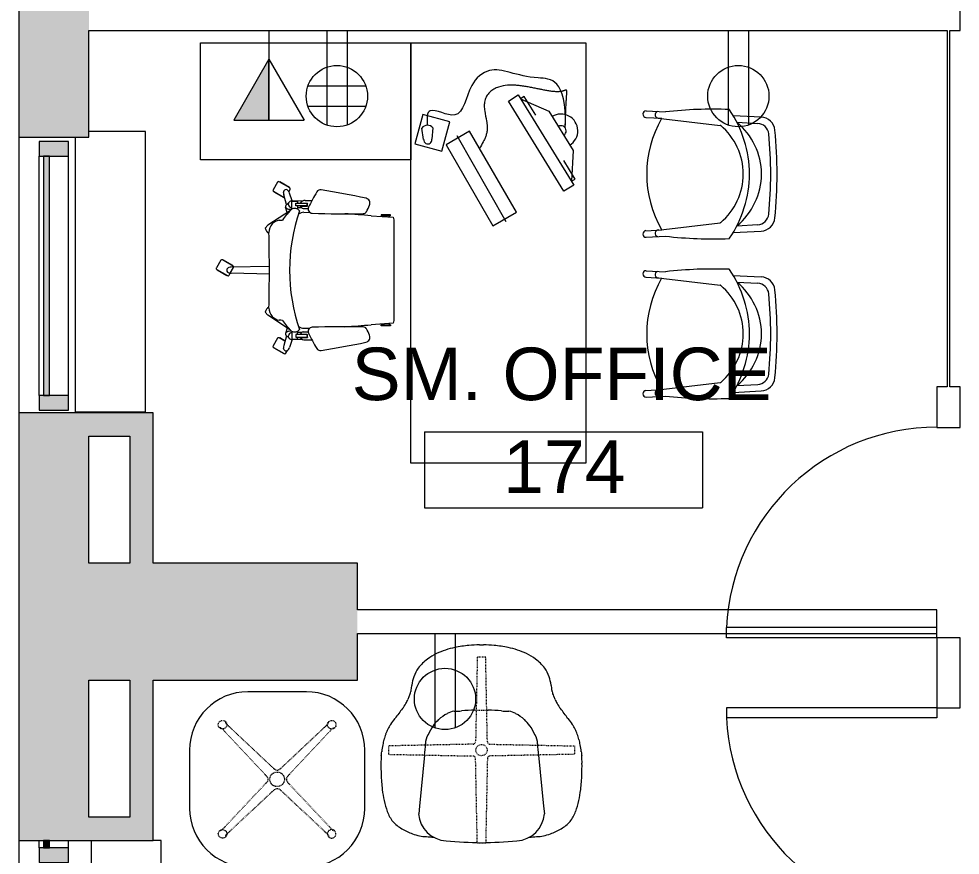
# Model space of a CAD drawing. Header units: inches. Extents: x -674 to 803, y -349 to 915.
# Drawn here: x -405 to -243.7, y -128.8 to 14.4 of the extents above; entities that cross this region are included whole.
import ezdxf

# ---------------------------------------------------------------- set-up
doc = ezdxf.new("R2010")
doc.units = ezdxf.units.IN
doc.header["$MEASUREMENT"] = 0
doc.linetypes.add('Dash', pattern=[0.25, 0.125, -0.125])
for name, color, linetype, lineweight in [('A-ANNO-NOTE', 131, 'Continuous', 13), ('A-AREA-IDEN', 2, 'Continuous', 20), ('A-DOOR', 31, 'Continuous', 13), ('A-FLOR', 192, 'Continuous', 13), ('A-GLAZ-CURT', 52, 'Continuous', 13), ('A-GLAZ-CWMG', 51, 'Continuous', 13), ('A-WALL', 113, 'Continuous', 13), ('A-WALL-PATT', 111, 'Continuous', 13), ('I-FURN', 30, 'Continuous', 9), ('I-FURN-HDLN', 30, 'Continuous', 9), ('I-WALL', 2, 'Continuous', 9), ('M-EQPM', 50, 'Continuous', 13)]:
    doc.layers.add(name, color=color, linetype=linetype, lineweight=lineweight)
doc.styles.add('Arial_2', font='arial.ttf', dxfattribs={"height": 9})

# ---------------------------------------------------------------- blocks, each defined once
blk = doc.blocks.new('System Panel - Glazed-1622863-New Construction - Tel_Data_Elec Plan')
at = {"layer": 'A-GLAZ-CURT', "lineweight": 9}
blk.add_hatch(color=55, dxfattribs=at).paths.add_polyline_path([(0.625, -0.75), (-0.625, -0.75), (-0.625, -1.75), (0.625, -1.75)], flags=0)
at = {"layer": 'A-GLAZ-CURT', "color": 7, "lineweight": 20}
for p, q in [((0.625, -0.75), (-0.625, -0.75)), ((-0.625, -0.75), (-0.625, -1.75)), ((0.625, -1.75), (0.625, -0.75)), ((-0.625, -1.75), (0.625, -1.75))]:
    blk.add_line(p, q, dxfattribs=at)
blk = doc.blocks.new('Rectangular Mullion - Rectangular Mullion 1-1568341-New Construction - Tel_Data_Elec Plan')
at = {"layer": 'A-GLAZ-CWMG', "lineweight": 9}
blk.add_hatch(color=55, dxfattribs=at).paths.add_polyline_path([(1.25, 0.75), (1.25, -2.5), (-1.25, -2.5), (-1.25, 2.5), (1.25, 2.5), (1.25, 1.75)], flags=0)
at = {"layer": 'A-GLAZ-CWMG', "color": 7, "lineweight": 20}
for p, q in [((-1.25, 2.5), (1.25, 2.5)), ((-1.25, -2.5), (-1.25, 2.5)), ((1.25, 2.5), (1.25, -2.5)), ((1.25, -2.5), (-1.25, -2.5))]:
    blk.add_line(p, q, dxfattribs=at)
blk = doc.blocks.new('Rectangular Mullion - Rectangular Mullion 1-1622862-New Construction - Tel_Data_Elec Plan')
at = {"layer": 'A-GLAZ-CWMG', "lineweight": 9}
for p, q in [((-401.46, -127.6), (-401.46, -126.35)), ((-396.46, -127.6), (-396.46, -126.35))]:
    blk.add_line(p, q, dxfattribs=at)
blk = doc.blocks.new('System Panel - Glazed-1568346-New Construction - Tel_Data_Elec Plan')
at = {"layer": 'A-GLAZ-CURT', "lineweight": 9}
blk.add_hatch(color=55, dxfattribs=at).paths.add_polyline_path([(20.5, -0.75), (-20.5, -0.75), (-20.5, -1.75), (20.5, -1.75)], flags=0)
at = {"layer": 'A-GLAZ-CURT', "color": 7, "lineweight": 20}
for p, q in [((20.5, -0.75), (-20.5, -0.75)), ((-20.5, -0.75), (-20.5, -1.75)), ((20.5, -1.75), (20.5, -0.75)), ((-20.5, -1.75), (20.5, -1.75))]:
    blk.add_line(p, q, dxfattribs=at)
blk = doc.blocks.new('Rectangular Mullion - Rectangular Mullion 1-1568343-New Construction - Tel_Data_Elec Plan')
at = {"layer": 'A-GLAZ-CWMG', "lineweight": 9}
for p, q in [((-401.46, -297.6), (-401.46, -256.6)), ((-396.46, -297.6), (-396.46, -256.6))]:
    blk.add_line(p, q, dxfattribs=at)
blk = doc.blocks.new('Office Desk Groups - Office Desk 1-1612767-New Construction - Tel_Data_Elec Plan')
at = {"layer": 'I-FURN'}
for p, q in [((-23.56, 55.25), (-23.31, 60.03)), ((-3.52, 55.25), (-3.77, 60.03)), ((3.82, 55.25), (4.07, 60.03)), ((23.85, 55.25), (23.61, 60.03)), ((-22.4, 55.89), (-22.21, 59.45)), ((-4.68, 55.89), (-4.87, 59.45)), ((4.98, 55.89), (5.16, 59.45)), ((22.7, 55.89), (22.51, 59.45)), ((-23.13, 42.4), (-21.88, 53.04)), ((-3.95, 42.4), (-5.2, 53.04)), ((4.25, 42.4), (5.5, 53.04)), ((23.42, 42.4), (22.17, 53.04)), ((-24.36, 40.36), (-24.19, 43.67)), ((-2.72, 40.36), (-2.89, 43.67)), ((3.02, 40.36), (3.19, 43.67)), ((24.66, 40.36), (24.48, 43.67)), ((-23.24, 40.3), (-23.1, 43)), ((-3.84, 40.3), (-3.98, 43)), ((4.14, 40.3), (4.28, 43)), ((23.53, 40.3), (23.39, 43)), ((-36, 0), (-36, 30)), ((-36, 30), (36, 30)), ((36, 30), (36, 0)), ((-27.08, 18.43), (-11.65, 27.96)), ((-24.3, 23.68), (-17.59, 27.82)), ((-17.59, 27.82), (-12.31, 27.55)), ((-12.69, 28.17), (-15.87, 26.21)), ((-12.31, 27.55), (-12.69, 28.17)), ((-11.65, 27.96), (-10.6, 26.26)), ((-10.6, 26.26), (-26.03, 16.73)), ((-26.42, 18.84), (-24.3, 23.68)), ((-23.63, 21.42), (-26.8, 19.46)), ((-26.8, 19.46), (-26.42, 18.84)), ((-26.03, 16.73), (-27.08, 18.43)), ((-7, 18.11), (-20.86, 10.1)), ((-4.67, 14.07), (-7, 18.11)), ((-5.33, 16.35), (-20.07, 7.94)), ((-18.53, 6.07), (-4.67, 14.07)), ((-20.86, 10.1), (-18.53, 6.07)), ((-22.48, 6.72), (-23.75, 2.08)), ((-17.45, 5.34), (-22.48, 6.72)), ((-18.72, 0.7), (-17.45, 5.34)), ((-21.46, 3.8), (-19.5, 3.62)), ((-23.75, 2.08), (-18.72, 0.7)), ((-19.46, 2.22), (-21.4, 1.92)), ((-36, -36), (-36, 0)), ((-36, 0), (-16, 0)), ((36, 0), (-36, 0)), ((-16, 0), (-16, -36)), ((-6.4, -6.79), (-6.13, -3)), ((-6.13, -3), (-5.67, -2.87)), ((-5.67, -2.87), (11.55, -2.87)), ((11.55, -2.87), (12.01, -3)), ((12.01, -3), (12.28, -6.79)), ((-6.56, -3.46), (-6.56, -5.03)), ((-6.41, -3.46), (-6.56, -3.46)), ((-6.41, -5.03), (-6.41, -3.46)), ((12.28, -5.03), (12.28, -3.46)), ((12.28, -3.46), (12.44, -3.46)), ((12.44, -3.46), (12.44, -5.03)), ((-6.56, -5.03), (-6.41, -5.03)), ((12.44, -5.03), (12.28, -5.03)), ((-9.01, -18.07), (-8.99, -16.92)), ((-8.57, -18.91), (-8.56, -17.65)), ((-8.53, -19.67), (-8.53, -17.7)), ((-8.07, -17.73), (-8.07, -19.67)), ((-8.04, -18.93), (-8.06, -17.7)), ((-7.61, -18.07), (-7.62, -17.56)), ((-6.98, -18.3), (-6.99, -17.3)), ((12.86, -18.3), (12.87, -17.3)), ((13.49, -18.07), (13.5, -17.56)), ((13.91, -18.93), (13.93, -17.7)), ((13.95, -17.73), (13.95, -19.67)), ((14.4, -19.67), (14.4, -17.7)), ((14.44, -18.91), (14.44, -17.65)), ((14.88, -18.07), (14.87, -16.92)), ((-8.91, -18.55), (-8.94, -20.36)), ((-7.74, -18.63), (-7.75, -19.39)), ((-7.63, -18.4), (-7.61, -18.07)), ((13.5, -18.4), (13.49, -18.07)), ((13.61, -18.63), (13.62, -19.39)), ((14.78, -18.55), (14.81, -20.36)), ((-11.16, -20.71), (-12.22, -22.54)), ((-11.24, -20.77), (-12.2, -22.44)), ((-11.2, -20.79), (-11.24, -20.77)), ((-10.51, -20.85), (-10.88, -20.63)), ((-8.94, -20.28), (-10.29, -20.75)), ((-8.87, -19.4), (-8.53, -19.4)), ((-8.86, -20.33), (-8.87, -19.4)), ((-7.56, -20.33), (-8.86, -20.33)), ((-8.16, -21.4), (-8.77, -20.78)), ((-8.07, -19.67), (-8.53, -19.67)), ((-8.07, -19.39), (-7.53, -19.39)), ((-7.34, -20.57), (-7.32, -20.61)), ((-7.32, -20.61), (-4.77, -24.49)), ((13.2, -20.61), (10.65, -24.49)), ((13.22, -20.57), (13.2, -20.61)), ((13.95, -19.39), (13.41, -19.39)), ((13.44, -20.33), (14.73, -20.33)), ((13.95, -19.67), (14.4, -19.67)), ((14.03, -21.4), (14.64, -20.78)), ((14.74, -19.4), (14.4, -19.4)), ((14.73, -20.33), (14.74, -19.4)), ((14.81, -20.28), (16.17, -20.75)), ((-12.2, -22.44), (-12.17, -22.46)), ((-10.58, -23.49), (-9.52, -21.65)), ((-10.5, -23.43), (-9.53, -21.75)), ((-8.31, -21.25), (-9.97, -21.75)), ((-9.53, -21.75), (-9.57, -21.73)), ((-6.97, -21.15), (-7.88, -21.44)), ((12.84, -21.15), (13.75, -21.44)), ((14.19, -21.25), (15.84, -21.75)), ((15.11, -21.53), (14.53, -22.54)), ((15.08, -21.51), (14.54, -22.44)), ((14.54, -22.44), (14.58, -22.46)), ((16.16, -23.49), (17.22, -21.65)), ((16.25, -23.43), (17.21, -21.75)), ((17.15, -21.38), (16.69, -21.11)), ((17.21, -21.75), (17.18, -21.73)), ((-12.14, -22.82), (-10.85, -23.56)), ((-10.53, -23.41), (-10.5, -23.43)), ((14.6, -22.82), (15.89, -23.56)), ((16.21, -23.41), (16.25, -23.43)), ((-4.77, -24.49), (-4.26, -24.91)), ((2.28, -24.2), (2.42, -30.74)), ((3.6, -24.2), (3.46, -30.74)), ((10.65, -24.49), (10.13, -24.91)), ((2.22, -30.42), (1.16, -32.26)), ((2.13, -30.49), (1.17, -32.16)), ((2.17, -30.51), (2.13, -30.49)), ((3.45, -30.9), (2.49, -30.35)), ((1.17, -32.16), (1.2, -32.18)), ((2.79, -33.2), (3.85, -31.37)), ((2.87, -33.14), (3.84, -31.47)), ((3.78, -31.09), (3.45, -30.9)), ((3.84, -31.47), (3.8, -31.45)), ((1.23, -32.53), (2.52, -33.28)), ((2.84, -33.12), (2.87, -33.14)), ((-16, -36), (-36, -36))]:
    blk.add_line(p, q, dxfattribs=at)
for centre, radius, start, end in [((-20.81, 59.91), 2.5, 95.7855, 177.0222), ((-20.22, 59.35), 2, 95.7809, 177.0222), ((-13.44, -12.82), 75.59, 90.0715, 95.7855), ((-13.44, -7.53), 69.22, 90.0781, 95.7809), ((-13.63, -12.82), 75.59, 84.2145, 89.9285), ((-13.63, -7.53), 69.22, 84.2191, 89.9219), ((-6.86, 59.35), 2, 2.9778, 84.2191), ((-6.27, 59.91), 2.5, 2.9778, 84.2145), ((6.56, 59.91), 2.5, 95.7855, 177.0222), ((7.16, 59.35), 2, 95.7809, 177.0222), ((13.93, -12.82), 75.59, 90.0715, 95.7855), ((13.93, -7.53), 69.22, 90.0781, 95.7809), ((13.74, -12.82), 75.59, 84.2145, 89.9285), ((13.74, -7.53), 69.22, 84.2191, 89.9219), ((20.51, 59.35), 2, 2.9778, 84.2191), ((21.11, 59.91), 2.5, 2.9778, 84.2145), ((-13.4, 48.43), 11.69, 90.6619, 140.3256), ((-13.67, 48.43), 11.69, 39.6744, 89.3381), ((13.97, 48.43), 11.69, 90.6619, 140.3256), ((13.7, 48.43), 11.69, 39.6744, 89.3381), ((-13.34, 38.03), 20.02, 90.5794, 124.033), ((-13.74, 38.03), 20.02, 55.967, 89.4206), ((14.04, 38.03), 20.02, 90.5794, 124.033), ((13.63, 38.03), 20.02, 55.967, 89.4206), ((-13.53, 46.09), 10.88, 90.062, 139.8613), ((-13.55, 46.09), 10.88, 40.1387, 89.938), ((13.85, 46.09), 10.88, 90.062, 139.8613), ((13.82, 46.09), 10.88, 40.1387, 89.938), ((47.43, 51.82), 72.08, 177.8327, 186.4897), ((-24.47, 54.52), 0.125, 124.033, 169.3136), ((-74.51, 51.82), 72.08, 353.5103, 2.1673), ((-2.6, 54.52), 0.125, 10.6864, 55.967), ((74.81, 51.82), 72.08, 177.8327, 186.4897), ((2.9, 54.52), 0.125, 124.033, 169.3136), ((-47.14, 51.82), 72.08, 353.5103, 2.1673), ((24.77, 54.52), 0.125, 10.6864, 55.967), ((-21.75, 53.03), 0.125, 139.8613, 173.5991), ((-5.33, 53.03), 0.125, 6.4009, 40.1387), ((5.62, 53.03), 0.125, 139.8613, 173.5991), ((22.05, 53.03), 0.125, 6.4009, 40.1387), ((-23.69, 42.45), 0.572, 198.7236, 4.1159), ((-13.54, 59.54), 19.11, 240.1223, 299.8777), ((-3.39, 42.44), 0.567, 175.1159, 345.0567), ((3.68, 42.45), 0.572, 198.7236, 4.1159), ((13.84, 59.54), 19.11, 240.1223, 299.8777), ((23.98, 42.44), 0.567, 175.1159, 345.0567), ((-23.8, 40.33), 0.562, 177.0222, 357.0222), ((-3.28, 40.33), 0.562, 182.9778, 2.9778), ((3.58, 40.33), 0.562, 177.0222, 357.0222), ((24.09, 40.33), 0.563, 182.9778, 2.9778), ((-20.94, 25.75), 2.88, 31.6963, 211.6963), ((-20.94, 25.75), 0.885, 31.6963, 211.6963), ((-20.73, 2.88), 1.17, 128.486, 235.1753), ((-19.4, 2.93), 0.703, 265.6338, 98.0275), ((-5.85, -3.28), 0.589, 197.5488, 234.8938), ((-5.85, -5.21), 0.589, 134.4881, 162.4512), ((11.72, -3.28), 0.589, 305.1062, 342.4512), ((11.72, -5.21), 0.589, 17.5488, 45.5119), ((163.02, -43.86), 176.17, 168.1379, 170.6784), ((-8.54, -7.83), 0.859, 67.1573, 167.8576), ((-12.14, -16.39), 10.15, 60.0767, 67.2087), ((-7.38, -8.13), 0.615, 1.1809, 60.0767), ((258.68, -28.75), 265.99, 175.2633, 176.2298), ((-252.8, -28.75), 265.99, 3.7702, 4.7367), ((13.26, -8.13), 0.615, 119.9233, 178.8191), ((18.01, -16.39), 10.15, 112.7913, 119.9233), ((14.42, -7.83), 0.859, 11.5789, 112.8427), ((-157.15, -43.86), 176.17, 9.3216, 11.8593), ((-162.31, -11.32), 155.58, 357.9527, 1.1809), ((168.19, -11.32), 155.58, 178.8191, 182.0473), ((-10.08, -15.44), 0.749, 170.9769, 238.4268), ((4.23, 7.95), 28.17, 238.5433, 244.6019), ((1.64, 7.95), 28.17, 295.3981, 301.4503), ((15.95, -15.44), 0.749, 301.3338, 9.0231), ((-8.27, -17.21), 0.533, 236.2491, 293.0328), ((-8.27, -17.27), 0.5, 238.5326, 292.9427), ((-7.54, -16.85), 0.711, 244.5158, 357.9527), ((13.42, -16.85), 0.711, 182.0473, 295.4842), ((14.14, -17.21), 0.533, 246.9672, 303.7509), ((14.14, -17.27), 0.5, 247.0573, 301.4674), ((-8.12, -18.14), 0.887, 175.1633, 239.8143), ((-8.55, -18.11), 0.971, 302.0505, 342.3775), ((-6.62, -19.89), 1.04, 126.1361, 211.8602), ((2.94, 10.67), 31.42, 251.1164, 288.8836), ((-5.15, -18.21), 1.84, 182.7113, 213.401), ((11.03, -18.21), 1.84, 326.599, 357.2887), ((12.49, -19.89), 1.04, 328.1398, 53.8639), ((14.43, -18.11), 0.971, 197.6225, 237.9495), ((14, -18.14), 0.887, 300.1857, 4.8367), ((-10.98, -20.81), 0.2, 60.112, 150), ((-10.31, -21.41), 0.583, 123.6493, 153.9089), ((-9.79, -22.2), 1.53, 109.2073, 123.5876), ((-8.34, -20.37), 0.593, 179.0883, 275.9781), ((-8.42, -20.31), 0.657, 282.0358, 358.6793), ((-8.44, -20.75), 0.922, 323.5318, 350.3393), ((-8.76, -20.66), 1.25, 349.0811, 13.6231), ((-10.83, -25.13), 5.75, 42.5052, 54.6291), ((16.71, -25.13), 5.75, 125.3709, 137.4948), ((14.63, -20.66), 1.25, 166.3769, 190.9189), ((14.31, -20.75), 0.922, 189.6607, 216.4682), ((14.29, -20.31), 0.657, 181.3207, 257.9642), ((14.22, -20.37), 0.593, 264.0219, 0.9117), ((15.66, -22.2), 1.53, 56.4886, 70.7927), ((16.19, -21.41), 0.583, 26.0911, 56.5503), ((-12.04, -22.64), 0.2, 150, 240.168), ((-10.43, -21.35), 0.445, 153.9362, 242.1792), ((-10.37, -21.23), 0.583, 242.1792, 272.5752), ((-10.41, -20.28), 1.53, 272.498, 286.7927), ((-9.69, -21.55), 0.2, 330.1295, 344.8673), ((-7.98, -21.13), 0.323, 235.5284, 330.3379), ((-2.8, -17.21), 5.54, 226.82, 238.9813), ((-20.88, -22.9), 15.26, 1.4313, 3.5527), ((-3.38, -22.1), 2.29, 190.6082, 225.4023), ((9.26, -22.1), 2.29, 314.5977, 349.3918), ((26.76, -22.9), 15.26, 176.4473, 178.5687), ((8.67, -17.21), 5.54, 301.0187, 313.18), ((13.85, -21.13), 0.323, 209.6621, 304.4716), ((14.7, -22.64), 0.2, 150, 240.1121), ((16.29, -20.28), 1.53, 253.2073, 267.502), ((16.25, -21.23), 0.583, 267.4248, 297.8208), ((16.31, -21.35), 0.445, 297.8208, 26.0638), ((17.05, -21.55), 0.2, 329.7906, 60), ((-10.75, -23.39), 0.2, 240, 330), ((-3.26, -21.43), 2.87, 232.9914, 264.295), ((9.13, -21.43), 2.87, 275.705, 307.0086), ((15.99, -23.39), 0.2, 240, 330), ((-4.41, -23.8), 1.12, 277.9248, 334.3781), ((2.94, -269.32), 245.12, 88.4848, 91.5152), ((10.28, -23.8), 1.12, 205.6219, 262.0752), ((2.39, -30.52), 0.2, 84.765, 150.1534), ((2.39, -30.52), 0.2, 60.1393, 84.765), ((3.94, -30.71), 1.53, 181.2073, 195.5495), ((3.03, -30.97), 0.583, 195.5495, 225.746), ((2.94, -31.06), 0.445, 225.7229, 314.2771), ((2.84, -30.97), 0.583, 314.254, 344.4505), ((1.93, -30.71), 1.53, 344.4505, 358.7927), ((3.68, -31.27), 0.2, 330, 60.1357), ((1.33, -32.36), 0.2, 150, 240), ((2.62, -33.1), 0.2, 239.8643, 330)]:
    blk.add_arc(centre, radius, start, end, dxfattribs=at)
for points, knots in [([(-21.43, 26.49), (-30.11, 26.7), (-29.36, 19.53), (-32.64, 14.29), (-28.66, 9.55), (-21.77, 8.98), (-25.67, 2.68), (-23.02, 2.75), (-21.9, 2.85)], [0, 0, 0, 0, 4.203758, 11.310205, 15.301003, 21.109862, 25.639067, 29.008441, 29.008441, 29.008441, 29.008441]), ([(-21.43, 26.49), (-21.7, 26.49), (-22.24, 26.5), (-23.05, 26.52), (-23.85, 26.55), (-24.52, 26.57), (-25.06, 26.6), (-25.47, 26.62), (-25.87, 26.65), (-26.2, 26.67), (-26.47, 26.68), (-26.67, 26.7), (-26.88, 26.71), (-27.08, 26.73), (-27.25, 26.74), (-27.38, 26.74), (-27.48, 26.74), (-27.58, 26.74), (-27.67, 26.74), (-27.74, 26.74), (-27.79, 26.74), (-27.83, 26.73), (-27.86, 26.71), (-27.87, 26.7), (-27.89, 26.69), (-27.91, 26.66), (-27.92, 26.63), (-27.93, 26.61), (-27.93, 26.6), (-27.93, 26.57), (-27.92, 26.54), (-27.91, 26.5), (-27.88, 26.44), (-27.86, 26.37), (-27.83, 26.29), (-27.8, 26.21), (-27.77, 26.13), (-27.75, 26.05), (-27.72, 25.97), (-27.7, 25.86), (-27.66, 25.66), (-27.63, 25.38), (-27.63, 25.03), (-27.65, 24.69), (-27.68, 24.35), (-27.74, 23.9), (-27.84, 23.33), (-27.96, 22.66), (-28.09, 21.99), (-28.23, 21.28), (-28.38, 20.54), (-28.52, 19.76), (-28.64, 18.98), (-28.73, 18.19), (-28.78, 17.4), (-28.75, 16.34), (-28.56, 15.26), (-28.12, 14.24), (-27.6, 13.53), (-27.02, 13.07), (-26.5, 12.81), (-25.94, 12.64), (-25.21, 12.58), (-24.04, 12.7), (-22.99, 12.95), (-22, 13.09), (-21.48, 13.12), (-21.07, 13.1), (-20.66, 13.04), (-20.16, 12.92), (-19.58, 12.7), (-18.84, 12.33), (-18.31, 12.01), (-17.96, 11.78)], [0, 0, 0, 0, 0.067284, 0.134569, 0.201853, 0.269138, 0.30278, 0.336422, 0.370065, 0.403707, 0.420528, 0.437349, 0.45417, 0.470991, 0.487812, 0.496223, 0.504633, 0.513044, 0.521455, 0.52566, 0.529865, 0.53407, 0.536173, 0.537224, 0.538276, 0.541842, 0.545408, 0.546299, 0.547191, 0.548974, 0.55254, 0.556106, 0.559673, 0.566805, 0.573937, 0.581069, 0.588202, 0.595334, 0.602466, 0.609598, 0.623863, 0.652392, 0.680921, 0.70945, 0.737979, 0.766508, 0.823567, 0.880625, 0.937683, 0.994741, 1.060748, 1.126755, 1.192761, 1.258768, 1.324774, 1.390781, 1.522794, 1.595685, 1.668576, 1.741467, 1.777913, 1.814358, 1.887249, 1.96014, 2.105922, 2.157559, 2.209196, 2.235015, 2.260833, 2.312471, 2.364108, 2.415745, 2.519019, 2.519019, 2.519019, 2.519019])]:
    blk.add_open_spline(points, degree=3, knots=knots, dxfattribs=at)
blk = doc.blocks.new('Single-Flush - 36_ x 96_-1605182-New Construction - Tel_Data_Elec Plan')
at = {"layer": 'A-DOOR', "color": 7, "lineweight": 20}
for p, q in [((16.25, -2), (16.25, -38.02)), ((18, -2), (16.25, -2)), ((18, -2), (18, -38.02)), ((18, -38.02), (16.25, -38.02))]:
    blk.add_line(p, q, dxfattribs=at)
at = {"layer": 'A-DOOR', "lineweight": 9}
blk.add_arc((18, -2), 36.07, 180, 267.2188, dxfattribs=at)
blk = doc.blocks.new('Single-Flush - 36_ x 96_-1612912-New Construction - Tel_Data_Elec Plan')
at = {"layer": 'A-DOOR', "color": 7, "lineweight": 20}
for p, q in [((16.25, 2), (16.25, 38.02)), ((18, 38.02), (16.25, 38.02)), ((18, 2), (18, 38.02)), ((18, 2), (16.25, 2))]:
    blk.add_line(p, q, dxfattribs=at)
at = {"layer": 'A-DOOR', "lineweight": 9}
blk.add_arc((18, 2), 36.07, 92.7812, 180, dxfattribs=at)
blk = doc.blocks.new('Side Tables - 30x30-1634906-New Construction - Tel_Data_Elec Plan')
at = {"layer": 'I-FURN'}
for p, q in [((5, 15), (-5, 15)), ((-15, 5), (-15, -5)), ((15, -5), (15, 5)), ((-5, -15), (5, -15))]:
    blk.add_line(p, q, dxfattribs=at)
for centre, start, end in [((-5, 5), 90, 180), ((5, 5), 360, 90), ((-5, -5), 180, 270), ((5, -5), 270, 0)]:
    blk.add_arc(centre, 10, start, end, dxfattribs=at)
at = {"layer": 'I-FURN-HDLN', "linetype": 'Dash'}
for p, q in [((8.79, 9.65), (8.83, 9.87)), ((-2.1, 0.86), (-8.91, 8.11)), ((-0.86, 2.1), (-8.11, 8.91)), ((8.11, 8.91), (0.86, 2.1)), ((8.91, 8.11), (2.1, 0.86)), ((9.65, 8.79), (9.87, 8.83)), ((-8.91, -8.11), (-2.1, -0.86)), ((8.91, -8.11), (2.1, -0.86)), ((-8.11, -8.91), (-0.86, -2.1)), ((8.11, -8.91), (0.86, -2.1)), ((-9.65, -8.79), (-9.87, -8.83)), ((-8.79, -9.65), (-8.83, -9.87)), ((8.79, -9.65), (8.83, -9.87)), ((9.65, -8.79), (9.87, -8.83))]:
    blk.add_line(p, q, dxfattribs=at)
for points, knots in [([(-9.87, 8.83), (-9.89, 8.86), (-9.94, 8.91), (-10, 9), (-10.04, 9.09), (-10.07, 9.19), (-10.08, 9.3), (-10.08, 9.4), (-10.07, 9.51), (-10.04, 9.61), (-9.99, 9.7), (-9.94, 9.79), (-9.87, 9.87), (-9.79, 9.94), (-9.7, 9.99), (-9.61, 10.04), (-9.51, 10.07), (-9.4, 10.08), (-9.3, 10.08), (-9.19, 10.07), (-9.09, 10.04), (-9, 10), (-8.91, 9.94), (-8.86, 9.89), (-8.83, 9.87)], [0, 0, 0, 0, 0.104151, 0.208891, 0.313019, 0.417447, 0.522096, 0.62634, 0.731009, 0.835548, 0.939864, 1.044805, 1.149212, 1.253618, 1.358546, 1.462894, 1.567474, 1.672147, 1.776426, 1.881101, 1.985535, 2.089665, 2.194399, 2.298549, 2.298549, 2.298549, 2.298549]), ([(-8.83, 9.87), (-8.81, 9.84), (-8.76, 9.79), (-8.7, 9.7), (-8.66, 9.61), (-8.63, 9.51), (-8.62, 9.4), (-8.62, 9.3), (-8.63, 9.19), (-8.66, 9.09), (-8.7, 9), (-8.76, 8.91), (-8.83, 8.83), (-8.91, 8.76), (-9, 8.7), (-9.09, 8.66), (-9.19, 8.63), (-9.3, 8.62), (-9.4, 8.62), (-9.51, 8.63), (-9.61, 8.66), (-9.7, 8.7), (-9.79, 8.76), (-9.84, 8.81), (-9.87, 8.83)], [0, 0, 0, 0, 0.104274, 0.209148, 0.313469, 0.418171, 0.522824, 0.627154, 0.732029, 0.83669, 0.941179, 1.046191, 1.150875, 1.255646, 1.360664, 1.465268, 1.570147, 1.674984, 1.779454, 1.884328, 1.988769, 2.092945, 2.197718, 2.301885, 2.301885, 2.301885, 2.301885]), ([(8.83, 9.87), (8.81, 9.84), (8.76, 9.79), (8.7, 9.7), (8.66, 9.61), (8.63, 9.51), (8.62, 9.4), (8.62, 9.3), (8.63, 9.19), (8.66, 9.09), (8.7, 9), (8.76, 8.91), (8.83, 8.83), (8.91, 8.76), (9, 8.7), (9.09, 8.66), (9.19, 8.63), (9.3, 8.62), (9.4, 8.62), (9.51, 8.63), (9.61, 8.66), (9.7, 8.7), (9.79, 8.76), (9.84, 8.81), (9.87, 8.83)], [0, 0, 0, 0, 0.104167, 0.20894, 0.313116, 0.417557, 0.522431, 0.626901, 0.731738, 0.836617, 0.941221, 1.046239, 1.151011, 1.255694, 1.360706, 1.465196, 1.569856, 1.674731, 1.779061, 1.883714, 1.988417, 2.092738, 2.197611, 2.301885, 2.301885, 2.301885, 2.301885]), ([(9.87, 8.83), (9.89, 8.86), (9.94, 8.91), (10, 9), (10.04, 9.09), (10.07, 9.19), (10.08, 9.3), (10.08, 9.4), (10.07, 9.51), (10.04, 9.61), (9.99, 9.7), (9.94, 9.79), (9.87, 9.87), (9.79, 9.94), (9.7, 9.99), (9.61, 10.04), (9.51, 10.07), (9.4, 10.08), (9.3, 10.08), (9.19, 10.07), (9.09, 10.04), (9, 10), (8.91, 9.94), (8.86, 9.89), (8.83, 9.87)], [0, 0, 0, 0, 0.104151, 0.208884, 0.313014, 0.417448, 0.522123, 0.626402, 0.731075, 0.835656, 0.940004, 1.044932, 1.149338, 1.253744, 1.358686, 1.463002, 1.567541, 1.67221, 1.776453, 1.881103, 1.98553, 2.089658, 2.194399, 2.298549, 2.298549, 2.298549, 2.298549]), ([(-8.91, 8.11), (-8.95, 8.16), (-9.02, 8.23), (-9.12, 8.34), (-9.2, 8.43), (-9.27, 8.5), (-9.34, 8.57), (-9.4, 8.63), (-9.46, 8.68), (-9.5, 8.72), (-9.54, 8.74), (-9.57, 8.76), (-9.61, 8.78), (-9.64, 8.78), (-9.65, 8.79)], [0, 0, 0, 0, 0.173928, 0.315913, 0.43389, 0.535457, 0.637029, 0.723325, 0.796445, 0.852188, 0.89262, 0.930962, 0.970521, 1.01539, 1.01539, 1.01539, 1.01539]), ([(-8.79, 9.65), (-8.78, 9.64), (-8.78, 9.61), (-8.76, 9.57), (-8.74, 9.54), (-8.72, 9.5), (-8.68, 9.46), (-8.63, 9.4), (-8.57, 9.34), (-8.5, 9.27), (-8.43, 9.2), (-8.34, 9.12), (-8.23, 9.02), (-8.16, 8.95), (-8.11, 8.91)], [0, 0, 0, 0, 0.044868, 0.084427, 0.12277, 0.163201, 0.218944, 0.292065, 0.378361, 0.479933, 0.5815, 0.699477, 0.841461, 1.01539, 1.01539, 1.01539, 1.01539]), ([(8.11, 8.91), (8.16, 8.95), (8.23, 9.02), (8.34, 9.12), (8.43, 9.2), (8.5, 9.27), (8.57, 9.34), (8.63, 9.4), (8.68, 9.46), (8.72, 9.5), (8.74, 9.54), (8.76, 9.57), (8.78, 9.61), (8.78, 9.64), (8.79, 9.65)], [0, 0, 0, 0, 0.173928, 0.315913, 0.43389, 0.535457, 0.637029, 0.723325, 0.796445, 0.852188, 0.89262, 0.930962, 0.970521, 1.01539, 1.01539, 1.01539, 1.01539]), ([(8.91, 8.11), (8.95, 8.16), (9.02, 8.23), (9.12, 8.34), (9.2, 8.43), (9.27, 8.5), (9.34, 8.57), (9.4, 8.63), (9.46, 8.68), (9.5, 8.72), (9.54, 8.74), (9.57, 8.76), (9.61, 8.78), (9.64, 8.78), (9.65, 8.79)], [0, 0, 0, 0, 0.173928, 0.315913, 0.43389, 0.535457, 0.637029, 0.723325, 0.796445, 0.852188, 0.89262, 0.930962, 0.970521, 1.01539, 1.01539, 1.01539, 1.01539]), ([(-0.86, 2.1), (-0.83, 2.07), (-0.76, 2), (-0.65, 1.9), (-0.54, 1.81), (-0.43, 1.73), (-0.33, 1.66), (-0.22, 1.62), (-0.13, 1.59), (-0.06, 1.58), (-0.03, 1.58), (-0.01, 1.58), (0, 1.58)], [0, 0, 0, 0, 0.14879, 0.295116, 0.436635, 0.57133, 0.697778, 0.815662, 0.926882, 0.981021, 1.007903, 1.03473, 1.03473, 1.03473, 1.03473]), ([(0, 1.58), (0.01, 1.58), (0.03, 1.58), (0.06, 1.58), (0.13, 1.59), (0.22, 1.62), (0.33, 1.66), (0.43, 1.73), (0.54, 1.81), (0.65, 1.9), (0.76, 2), (0.83, 2.07), (0.86, 2.1)], [0, 0, 0, 0, 0.026827, 0.053709, 0.107848, 0.219068, 0.33695, 0.463398, 0.598092, 0.739609, 0.885934, 1.034724, 1.034724, 1.034724, 1.034724]), ([(-1.58, 0), (-1.58, 0.01), (-1.58, 0.03), (-1.58, 0.06), (-1.59, 0.13), (-1.62, 0.22), (-1.66, 0.33), (-1.73, 0.43), (-1.81, 0.54), (-1.9, 0.65), (-2, 0.76), (-2.07, 0.83), (-2.1, 0.86)], [0, 0, 0, 0, 0.026827, 0.053709, 0.107848, 0.219068, 0.33695, 0.463398, 0.598092, 0.739609, 0.885934, 1.034724, 1.034724, 1.034724, 1.034724]), ([(-2.1, -0.86), (-2.07, -0.83), (-2, -0.76), (-1.9, -0.65), (-1.81, -0.54), (-1.73, -0.43), (-1.66, -0.33), (-1.62, -0.22), (-1.59, -0.13), (-1.58, -0.06), (-1.58, -0.03), (-1.58, -0.01), (-1.58, 0)], [0, 0, 0, 0, 0.14879, 0.295116, 0.436635, 0.57133, 0.697778, 0.815662, 0.926882, 0.981021, 1.007903, 1.03473, 1.03473, 1.03473, 1.03473]), ([(-1.24, 0), (-1.24, 0.03), (-1.24, 0.09), (-1.23, 0.18), (-1.22, 0.26), (-1.2, 0.35), (-1.17, 0.42), (-1.15, 0.5), (-1.11, 0.57), (-1.08, 0.64), (-1.04, 0.71), (-0.99, 0.77), (-0.94, 0.83), (-0.9, 0.87), (-0.89, 0.89)], [0, 0, 0, 0, 0.0928291, 0.1811261, 0.2661877, 0.3491717, 0.431107, 0.5118786, 0.5909352, 0.6688929, 0.7466072, 0.8244089, 0.9022059, 0.9799364, 0.9799364, 0.9799364, 0.9799364]), ([(-0.89, 0.89), (-0.87, 0.9), (-0.83, 0.94), (-0.77, 0.99), (-0.71, 1.03), (-0.64, 1.08), (-0.57, 1.11), (-0.5, 1.15), (-0.43, 1.17), (-0.35, 1.2), (-0.27, 1.22), (-0.18, 1.23), (-0.09, 1.24), (-0.03, 1.24), (0, 1.24)], [0, 0, 0, 0, 0.0771198, 0.1539425, 0.2308532, 0.3081709, 0.3863611, 0.4658727, 0.5470071, 0.6292651, 0.71256, 0.7979494, 0.8866251, 0.9799292, 0.9799292, 0.9799292, 0.9799292]), ([(0, 1.24), (0.03, 1.24), (0.09, 1.24), (0.18, 1.23), (0.26, 1.22), (0.35, 1.2), (0.42, 1.17), (0.5, 1.15), (0.57, 1.11), (0.64, 1.08), (0.71, 1.04), (0.77, 0.99), (0.83, 0.94), (0.87, 0.9), (0.89, 0.89)], [0, 0, 0, 0, 0.0928291, 0.1811261, 0.2661877, 0.3491717, 0.431107, 0.5118786, 0.5909352, 0.6688929, 0.7466072, 0.8244089, 0.9022059, 0.9799364, 0.9799364, 0.9799364, 0.9799364]), ([(0.89, 0.89), (0.9, 0.87), (0.94, 0.83), (0.99, 0.77), (1.03, 0.71), (1.08, 0.64), (1.11, 0.57), (1.15, 0.5), (1.17, 0.43), (1.2, 0.35), (1.22, 0.27), (1.23, 0.18), (1.24, 0.09), (1.24, 0.03), (1.24, 0)], [0, 0, 0, 0, 0.0771198, 0.1539425, 0.2308532, 0.3081709, 0.3863611, 0.4658727, 0.5470071, 0.6292651, 0.71256, 0.7979494, 0.8866251, 0.9799292, 0.9799292, 0.9799292, 0.9799292]), ([(1.24, 0), (1.24, -0.03), (1.24, -0.09), (1.23, -0.18), (1.22, -0.26), (1.2, -0.35), (1.17, -0.42), (1.15, -0.5), (1.11, -0.57), (1.08, -0.64), (1.04, -0.71), (0.99, -0.77), (0.94, -0.83), (0.9, -0.87), (0.89, -0.89)], [0, 0, 0, 0, 0.0928291, 0.1811261, 0.2661877, 0.3491717, 0.431107, 0.5118786, 0.5909352, 0.6688929, 0.7466072, 0.8244089, 0.9022059, 0.9799364, 0.9799364, 0.9799364, 0.9799364]), ([(1.58, 0), (1.58, 0.01), (1.58, 0.03), (1.58, 0.06), (1.59, 0.13), (1.62, 0.22), (1.66, 0.33), (1.73, 0.43), (1.81, 0.54), (1.9, 0.65), (2, 0.76), (2.07, 0.83), (2.1, 0.86)], [0, 0, 0, 0, 0.026827, 0.053709, 0.107848, 0.219068, 0.336951, 0.4634, 0.598095, 0.739613, 0.885939, 1.03473, 1.03473, 1.03473, 1.03473]), ([(-0.89, -0.89), (-0.9, -0.87), (-0.94, -0.83), (-0.99, -0.77), (-1.03, -0.71), (-1.08, -0.64), (-1.11, -0.57), (-1.15, -0.5), (-1.17, -0.43), (-1.2, -0.35), (-1.22, -0.27), (-1.23, -0.18), (-1.24, -0.09), (-1.24, -0.03), (-1.24, 0)], [0, 0, 0, 0, 0.0771198, 0.1539425, 0.2308532, 0.3081709, 0.3863611, 0.4658727, 0.5470071, 0.6292651, 0.71256, 0.7979494, 0.8866251, 0.9799292, 0.9799292, 0.9799292, 0.9799292]), ([(0, -1.24), (-0.03, -1.24), (-0.09, -1.24), (-0.18, -1.23), (-0.26, -1.22), (-0.35, -1.2), (-0.42, -1.17), (-0.5, -1.15), (-0.57, -1.11), (-0.64, -1.08), (-0.71, -1.04), (-0.77, -0.99), (-0.83, -0.94), (-0.87, -0.9), (-0.89, -0.89)], [0, 0, 0, 0, 0.0928291, 0.1811261, 0.2661877, 0.3491717, 0.431107, 0.5118786, 0.5909352, 0.6688929, 0.7466072, 0.8244089, 0.9022059, 0.9799364, 0.9799364, 0.9799364, 0.9799364]), ([(-0.86, -2.1), (-0.83, -2.07), (-0.76, -2), (-0.65, -1.9), (-0.54, -1.81), (-0.43, -1.73), (-0.33, -1.66), (-0.22, -1.62), (-0.13, -1.59), (-0.06, -1.58), (-0.03, -1.58), (-0.01, -1.58), (0, -1.58)], [0, 0, 0, 0, 0.14879, 0.295115, 0.436633, 0.571326, 0.697774, 0.815657, 0.926876, 0.981015, 1.007897, 1.034724, 1.034724, 1.034724, 1.034724]), ([(0.89, -0.89), (0.87, -0.9), (0.83, -0.94), (0.77, -0.99), (0.71, -1.03), (0.64, -1.08), (0.57, -1.11), (0.5, -1.15), (0.43, -1.17), (0.35, -1.2), (0.27, -1.22), (0.18, -1.23), (0.09, -1.24), (0.03, -1.24), (0, -1.24)], [0, 0, 0, 0, 0.0771198, 0.1539425, 0.2308532, 0.3081709, 0.3863611, 0.4658727, 0.5470071, 0.6292651, 0.71256, 0.7979494, 0.8866251, 0.9799292, 0.9799292, 0.9799292, 0.9799292]), ([(0, -1.58), (0.01, -1.58), (0.03, -1.58), (0.06, -1.58), (0.13, -1.59), (0.22, -1.62), (0.33, -1.66), (0.43, -1.73), (0.54, -1.81), (0.65, -1.9), (0.76, -2), (0.83, -2.07), (0.86, -2.1)], [0, 0, 0, 0, 0.026827, 0.053709, 0.107848, 0.219068, 0.336951, 0.4634, 0.598095, 0.739613, 0.885939, 1.03473, 1.03473, 1.03473, 1.03473]), ([(2.1, -0.86), (2.07, -0.83), (2, -0.76), (1.9, -0.65), (1.81, -0.54), (1.73, -0.43), (1.66, -0.33), (1.62, -0.22), (1.59, -0.13), (1.58, -0.06), (1.58, -0.03), (1.58, -0.01), (1.58, 0)], [0, 0, 0, 0, 0.14879, 0.295115, 0.436633, 0.571326, 0.697774, 0.815657, 0.926876, 0.981015, 1.007897, 1.034724, 1.034724, 1.034724, 1.034724]), ([(-8.83, -9.87), (-8.86, -9.89), (-8.91, -9.94), (-9, -10), (-9.09, -10.04), (-9.19, -10.07), (-9.3, -10.08), (-9.4, -10.08), (-9.51, -10.07), (-9.61, -10.04), (-9.7, -9.99), (-9.79, -9.94), (-9.87, -9.87), (-9.94, -9.79), (-9.99, -9.7), (-10.04, -9.61), (-10.07, -9.51), (-10.08, -9.4), (-10.08, -9.3), (-10.07, -9.19), (-10.04, -9.09), (-10, -9), (-9.94, -8.91), (-9.89, -8.86), (-9.87, -8.83)], [0, 0, 0, 0, 0.104151, 0.208891, 0.313019, 0.417447, 0.522096, 0.62634, 0.731009, 0.835548, 0.939864, 1.044805, 1.149212, 1.253618, 1.358546, 1.462894, 1.567474, 1.672147, 1.776426, 1.881101, 1.985535, 2.089665, 2.194399, 2.298549, 2.298549, 2.298549, 2.298549]), ([(-9.87, -8.83), (-9.84, -8.81), (-9.79, -8.76), (-9.7, -8.7), (-9.61, -8.66), (-9.51, -8.63), (-9.4, -8.62), (-9.3, -8.62), (-9.19, -8.63), (-9.09, -8.66), (-9, -8.7), (-8.91, -8.76), (-8.83, -8.83), (-8.76, -8.91), (-8.7, -9), (-8.66, -9.09), (-8.63, -9.19), (-8.62, -9.3), (-8.62, -9.4), (-8.63, -9.51), (-8.66, -9.61), (-8.7, -9.7), (-8.76, -9.79), (-8.81, -9.84), (-8.83, -9.87)], [0, 0, 0, 0, 0.104274, 0.209148, 0.313469, 0.418171, 0.522824, 0.627154, 0.732029, 0.83669, 0.941179, 1.046191, 1.150875, 1.255646, 1.360664, 1.465268, 1.570147, 1.674984, 1.779454, 1.884328, 1.988769, 2.092945, 2.197718, 2.301885, 2.301885, 2.301885, 2.301885]), ([(-9.65, -8.79), (-9.64, -8.78), (-9.61, -8.78), (-9.57, -8.76), (-9.54, -8.74), (-9.5, -8.72), (-9.46, -8.68), (-9.4, -8.63), (-9.34, -8.57), (-9.27, -8.5), (-9.2, -8.43), (-9.12, -8.34), (-9.02, -8.23), (-8.95, -8.16), (-8.91, -8.11)], [0, 0, 0, 0, 0.044868, 0.084427, 0.12277, 0.163201, 0.218944, 0.292065, 0.378361, 0.479933, 0.5815, 0.699477, 0.841461, 1.01539, 1.01539, 1.01539, 1.01539]), ([(-8.79, -9.65), (-8.78, -9.64), (-8.78, -9.61), (-8.76, -9.57), (-8.74, -9.54), (-8.72, -9.5), (-8.68, -9.46), (-8.63, -9.4), (-8.57, -9.34), (-8.5, -9.27), (-8.43, -9.2), (-8.34, -9.12), (-8.23, -9.02), (-8.16, -8.95), (-8.11, -8.91)], [0, 0, 0, 0, 0.044868, 0.084427, 0.12277, 0.163201, 0.218944, 0.292065, 0.378361, 0.479933, 0.5815, 0.699477, 0.841461, 1.01539, 1.01539, 1.01539, 1.01539]), ([(8.11, -8.91), (8.16, -8.95), (8.23, -9.02), (8.34, -9.12), (8.43, -9.2), (8.5, -9.27), (8.57, -9.34), (8.63, -9.4), (8.68, -9.46), (8.72, -9.5), (8.74, -9.54), (8.76, -9.57), (8.78, -9.61), (8.78, -9.64), (8.79, -9.65)], [0, 0, 0, 0, 0.173928, 0.315913, 0.43389, 0.535457, 0.637029, 0.723325, 0.796445, 0.852188, 0.89262, 0.930962, 0.970521, 1.01539, 1.01539, 1.01539, 1.01539]), ([(8.83, -9.87), (8.81, -9.84), (8.76, -9.79), (8.7, -9.7), (8.66, -9.61), (8.63, -9.51), (8.62, -9.4), (8.62, -9.3), (8.63, -9.19), (8.66, -9.09), (8.7, -9), (8.76, -8.91), (8.83, -8.83), (8.91, -8.76), (9, -8.7), (9.09, -8.66), (9.19, -8.63), (9.3, -8.62), (9.4, -8.62), (9.51, -8.63), (9.61, -8.66), (9.7, -8.7), (9.79, -8.76), (9.84, -8.81), (9.87, -8.83)], [0, 0, 0, 0, 0.104274, 0.209148, 0.313469, 0.418171, 0.522824, 0.627154, 0.732029, 0.83669, 0.941179, 1.046191, 1.150875, 1.255646, 1.360664, 1.465268, 1.570147, 1.674984, 1.779454, 1.884328, 1.988769, 2.092945, 2.197718, 2.301885, 2.301885, 2.301885, 2.301885]), ([(9.87, -8.83), (9.89, -8.86), (9.94, -8.91), (10, -9), (10.04, -9.09), (10.07, -9.19), (10.08, -9.3), (10.08, -9.4), (10.07, -9.51), (10.04, -9.61), (9.99, -9.7), (9.94, -9.79), (9.87, -9.87), (9.79, -9.94), (9.7, -9.99), (9.61, -10.04), (9.51, -10.07), (9.4, -10.08), (9.3, -10.08), (9.19, -10.07), (9.09, -10.04), (9, -10), (8.91, -9.94), (8.86, -9.89), (8.83, -9.87)], [0, 0, 0, 0, 0.104151, 0.208891, 0.313019, 0.417447, 0.522096, 0.62634, 0.731009, 0.835548, 0.939864, 1.044805, 1.149212, 1.253618, 1.358546, 1.462894, 1.567474, 1.672147, 1.776426, 1.881101, 1.985535, 2.089665, 2.194399, 2.298549, 2.298549, 2.298549, 2.298549]), ([(9.65, -8.79), (9.64, -8.78), (9.61, -8.78), (9.57, -8.76), (9.54, -8.74), (9.5, -8.72), (9.46, -8.68), (9.4, -8.63), (9.34, -8.57), (9.27, -8.5), (9.2, -8.43), (9.12, -8.34), (9.02, -8.23), (8.95, -8.16), (8.91, -8.11)], [0, 0, 0, 0, 0.044868, 0.084427, 0.12277, 0.163201, 0.218944, 0.292065, 0.378361, 0.479933, 0.5815, 0.699477, 0.841461, 1.01539, 1.01539, 1.01539, 1.01539])]:
    blk.add_open_spline(points, degree=3, knots=knots, dxfattribs=at)
blk = doc.blocks.new('Chairs - Lounge 5-553627-New Construction - Tel_Data_Elec Plan')
at = {"layer": 'I-FURN'}
for p, q in [((-0.35, 18.02), (0, 18.02)), ((0, 18.02), (0.36, 18.02)), ((-9.77, -0.87), (-10.62, -9.62)), ((9.78, -0.87), (10.62, -9.62)), ((-10.62, -9.62), (-10.76, -10.91)), ((10.62, -9.62), (10.77, -10.91))]:
    blk.add_line(p, q, dxfattribs=at)
for centre, radius, start, end in [((-0.95, 1.12), 16.84, 94.0897, 102.4611), ((-0.21, -0.89), 18.91, 90.4216, 95.8751), ((0.22, -0.89), 18.91, 84.1249, 89.5784), ((0.95, 1.12), 16.84, 77.5389, 85.9103), ((-3.85, 8.5), 8.89, 115.5763, 127.363), ((-1.43, 3.02), 14.89, 102.2236, 114.8897), ((1.43, 3.02), 14.89, 65.1103, 77.7764), ((3.86, 8.5), 8.89, 52.637, 64.4237), ((-4.85, 9.38), 7.59, 125.4137, 141.8991), ((4.86, 9.38), 7.59, 38.1009, 54.5863), ((-7.11, 11.26), 4.65, 142.9908, 163.639), ((7.12, 11.26), 4.65, 16.361, 37.0092), ((-1.51, 9.17), 10.63, 161.3163, 169.3432), ((1.51, 9.17), 10.63, 10.6568, 18.6837), ((-13.84, 10.16), 1.73, 328.6737, 355.5427), ((46.9, 3.44), 59.38, 173.3391, 173.6312), ((0.77, 8.8), 12.94, 169.5922, 173.2066), ((-0.77, 8.8), 12.94, 6.7934, 10.4078), ((-46.9, 3.44), 59.38, 6.3688, 6.6609), ((13.84, 10.16), 1.73, 184.4573, 211.3263), ((-19.69, 11.73), 7.71, 330.9212, 336.6397), ((-9.14, 7.5), 3.67, 151.3356, 161.4196), ((9.14, 7.5), 3.67, 18.5804, 28.6644), ((19.69, 11.73), 7.71, 203.3603, 209.0788), ((90.74, -72.35), 131.11, 142.693, 143.1448), ((-20.47, 12.41), 8.73, 322.5986, 329.5122), ((-4, 2.81), 3.91, 100.4569, 118.5779), ((-6.59, 60.09), 53.47, 272.0234, 273.4153), ((-1.28, -14.25), 21.07, 89.589, 95.7918), ((1.29, -14.25), 21.07, 84.2082, 90.411), ((6.6, 60.09), 53.47, 266.5847, 267.9766), ((4, 2.81), 3.91, 61.4221, 79.5431), ((20.48, 12.41), 8.73, 210.4878, 217.4014), ((-90.74, -72.35), 131.11, 36.8552, 37.307), ((-75.32, 48.99), 74.57, 323.2712, 324.2374), ((22.1, -20.9), 45.32, 143.1448, 144.5143), ((-2.06, -0.44), 7.75, 133.1202, 143.595), ((-3.05, 0.53), 6.36, 116.2747, 132.6018), ((3.05, 0.53), 6.36, 47.3982, 63.7253), ((2.06, -0.44), 7.75, 36.405, 46.8798), ((-22.1, -20.9), 45.32, 35.4857, 36.8552), ((75.32, 48.99), 74.57, 215.7626, 216.7288), ((-9.38, 0.13), 7.5, 152.4718, 159.7101), ((-9.63, 0.27), 7.22, 145.1027, 152.483), ((-1.84, -0.4), 7.9, 144.7572, 157.3395), ((1.85, -0.4), 7.9, 22.6605, 35.2428), ((9.63, 0.27), 7.22, 27.517, 34.8973), ((9.38, 0.13), 7.5, 20.2899, 27.5282), ((-3.99, -1.63), 13.17, 164.7713, 168.8967), ((-6.68, -0.88), 10.38, 159.648, 164.891), ((-6.83, 1.11), 2.77, 146.3061, 180.7333), ((6.84, 1.11), 2.77, 359.2667, 33.6939), ((6.68, -0.88), 10.38, 15.109, 20.352), ((4, -1.63), 13.17, 11.1033, 15.2287), ((-8.65, -0.96), 8.47, 167.3082, 175.3192), ((-19.32, 0.95), 9.72, 349.2112, 0.7333), ((19.32, 0.95), 9.72, 179.2667, 190.7888), ((8.65, -0.96), 8.47, 4.6808, 12.6918), ((-6.26, -2.1), 10.96, 174.0922, 180.8279), ((-50.12, 2.44), 33.14, 354.0922, 355.3192), ((50.13, 2.44), 33.14, 184.6808, 185.9078), ((6.26, -2.1), 10.96, 359.1721, 5.9078), ((19.68, -2.7), 36.9, 179.3049, 182.3016), ((-19.68, -2.7), 36.9, 357.6984, 0.6951), ((18.73, -2.7), 35.95, 182.3709, 184.4217), ((-18.72, -2.7), 35.95, 355.5783, 357.6291), ((12.18, -3.21), 29.38, 184.4143, 186.9234), ((-12.17, -3.21), 29.38, 353.0766, 355.5857), ((2.72, -4.44), 19.85, 186.7008, 192.2657), ((-2.72, -4.44), 19.85, 347.7343, 353.2992), ((3.01, -3.88), 20.25, 193.6429, 199.0747), ((-3, -3.88), 20.25, 340.9253, 346.3571), ((-10.5, -8.55), 5.96, 199.0747, 218.2333), ((-5.77, -10.54), 5.01, 184.2108, 266.7589), ((5.77, -10.54), 5.01, 273.2411, 355.7892), ((10.5, -8.55), 5.96, 321.7667, 340.9253), ((-10.99, -8.55), 5.58, 221.3467, 241.6719), ((11, -8.55), 5.58, 298.3281, 318.6533), ((-7.24, -2.51), 12.68, 239.7084, 248.9336), ((-9.05, -6.89), 7.94, 249.7154, 267.3174), ((9.05, -6.89), 7.94, 272.6826, 290.2846), ((7.25, -2.51), 12.68, 291.0664, 300.2916), ((3.4, 161.26), 176.55, 265.8377, 266.2277), ((0.9, 61.11), 76.97, 264.8134, 269.3284), ((-0.9, 61.11), 76.97, 270.6716, 275.1866), ((-3.39, 161.26), 176.55, 273.7723, 274.1623)]:
    blk.add_arc(centre, radius, start, end, dxfattribs=at)
at = {"layer": 'I-FURN-HDLN', "linetype": 'Dash'}
for p, q in [((-0.72, 15.94), (-1.01, 1.43)), ((0.72, 15.94), (-0.72, 15.94)), ((1.01, 1.43), (0.72, 15.94)), ((-1.13, 6.82), (0, 6.84)), ((0, 6.84), (1.14, 6.82)), ((-1.44, 1.01), (-15.94, 0.72)), ((-15.94, 0.72), (-15.94, -0.72)), ((1.44, 1.01), (15.94, 0.72)), ((15.94, 0.72), (15.94, -0.72)), ((-15.94, -0.72), (-1.44, -1.01)), ((-0.72, -15.94), (-1.01, -1.43)), ((1.01, -1.43), (0.72, -15.94)), ((15.94, -0.72), (1.44, -1.01)), ((0.72, -15.94), (-0.72, -15.94))]:
    blk.add_line(p, q, dxfattribs=at)
blk.add_circle((0, 0), 0.97, dxfattribs=at)
for centre, radius, start, end in [((-1.47, 1.47), 0.462, 274.1959, 355.8207), ((1.45, 1.45), 0.439, 181.5872, 268.4379), ((-1.45, -1.45), 0.439, 1.6155, 88.3845), ((1.45, -1.45), 0.439, 91.5621, 178.4128)]:
    blk.add_arc(centre, radius, start, end, dxfattribs=at)
blk = doc.blocks.new('Perimeter Unit29 - Perimeter Unit-1626315-New Construction - Tel_Data_Elec Plan')
at = {"layer": 'M-EQPM', "lineweight": 9}
for p, q in [((166.42, 904.65), (118.42, 904.65)), ((118.42, 904.65), (118.42, 892.65)), ((166.42, 892.65), (166.42, 894.06)), ((118.42, 892.65), (166.42, 892.65))]:
    blk.add_line(p, q, dxfattribs=at)
blk = doc.blocks.new('Perimeter Unit30 - Perimeter Unit-1626839-New Construction - Tel_Data_Elec Plan')
at = {"layer": 'M-EQPM', "lineweight": 9}
for p, q in [((165.49, 904.65), (118.42, 904.65)), ((118.42, 904.65), (118.42, 892.65)), ((166.42, 892.65), (166.42, 902.32)), ((118.42, 892.65), (166.42, 892.65))]:
    blk.add_line(p, q, dxfattribs=at)
blk = doc.blocks.new('FORM Room Tag - Name _ Number-61107-New Construction - Tel_Data_Elec Plan')
at = {"layer": 'A-AREA-IDEN'}
for p, q in [((-0.2444, -0.0231), (-0.2444, -0.1589)), ((-0.2444, -0.0231), (0.2515, -0.0231)), ((0.2515, -0.0231), (0.2515, -0.1589)), ((-0.2444, -0.1589), (0.2515, -0.1589))]:
    blk.add_line(p, q, dxfattribs=at)

msp = doc.modelspace()

# ---------------------------------------------------------------- hatches: boundary and pattern name
at = {"layer": 'A-ANNO-NOTE', "lineweight": 9}
msp.add_hatch(color=256, dxfattribs=at).paths.add_polyline_path([(-362.11, -2.97), (-362.11, 7.49), (-368.11, -2.97)], flags=0)
at = {"layer": 'A-WALL-PATT'}
for points in [[(-395.29, -5.85), (-392.96, -5.85), (-392.96, 64.9), (-404.96, 64.9), (-404.96, -5.85)], [(-404.96, -126.35), (-392.96, -126.35), (-392.96, -53.1), (-404.96, -53.1), (-404.96, -98.85)], [(-392.96, -57.1), (-385.96, -57.1), (-385.96, -53.1), (-392.96, -53.1)], [(-346.96, -98.85), (-346.96, -78.85), (-392.96, -78.85), (-392.96, -98.85), (-383.64, -98.85)], [(-381.96, -126.35), (-381.96, -122.35), (-392.96, -122.35), (-392.96, -126.35), (-385.75, -126.35)]]:
    msp.add_hatch(color=8, dxfattribs=at).paths.add_polyline_path(points, flags=0)
h = msp.add_hatch(color=8, dxfattribs=at)
h.paths.add_polyline_path([(-385.96, -122.35), (-381.96, -122.35), (-381.96, -98.85), (-385.96, -98.85), (-385.96, -120.01)], flags=0)
h.paths.add_polyline_path([(-384.23, -78.85), (-381.96, -78.85), (-381.96, -53.1), (-385.96, -53.1), (-385.96, -78.85)], flags=0)

# ---------------------------------------------------------------- linework, layer by layer
at = {"layer": 'A-ANNO-NOTE', "lineweight": 20}
for p, q in [((-362.11, 12.4), (-362.11, -2.97)), ((-352.22, 12.4), (-352.22, -3.79)), ((-348.74, 12.4), (-348.74, -3.79)), ((-283.45, 12.4), (-283.45, -3.79)), ((-279.97, 12.4), (-279.97, -3.79)), ((-362.11, 7.49), (-368.11, -2.97)), ((-362.11, 7.49), (-368.11, -2.97)), ((-362.11, -2.97), (-362.11, 7.49)), ((-362.11, 7.49), (-356.11, -2.97)), ((-355.43, 2.9), (-345.53, 2.9)), ((-355.43, -0.58), (-345.53, -0.58)), ((-368.11, -2.97), (-362.11, -2.97)), ((-368.11, -2.97), (-356.11, -2.97)), ((-333.7, -90.85), (-333.7, -107.04)), ((-330.22, -90.85), (-330.22, -107.04))]:
    msp.add_line(p, q, dxfattribs=at)
for centre in [(-350.48, 1.16), (-281.71, 1.16), (-331.96, -102.09)]:
    msp.add_circle(centre, 5.25, dxfattribs=at)
at = {"layer": 'A-FLOR'}
for p, q in [((-404.96, -5.85), (-404.96, -53.1)), ((-404.96, -126.35), (-404.96, -174.35))]:
    msp.add_line(p, q, dxfattribs=at)
at = {"layer": 'A-WALL', "color": 7, "lineweight": 20}
for p, q in [((-404.96, 64.9), (-404.96, -5.85)), ((-243.71, 12.4), (-243.71, 16.4)), ((-392.96, -5.85), (-392.96, 12.4)), ((-392.96, 12.4), (-245.96, 12.4)), ((-245.46, 12.4), (-243.71, 12.4)), ((-404.96, -5.85), (-392.96, -5.85)), ((-245.96, -48.6), (-247.71, -48.6)), ((-247.71, -48.6), (-247.71, -55.6)), ((-243.71, -48.6), (-245.46, -48.6)), ((-243.71, -55.6), (-243.71, -48.6)), ((-381.96, -53.1), (-404.96, -53.1)), ((-404.96, -53.1), (-404.96, -126.35)), ((-381.96, -78.85), (-381.96, -53.1)), ((-247.71, -55.6), (-243.71, -55.6)), ((-392.96, -78.85), (-392.96, -57.1)), ((-392.96, -57.1), (-385.96, -57.1)), ((-385.96, -57.1), (-385.96, -78.85)), ((-385.96, -78.85), (-392.96, -78.85)), ((-346.96, -78.85), (-381.96, -78.85)), ((-346.96, -86.85), (-346.96, -78.85)), ((-247.71, -86.85), (-346.96, -86.85)), ((-247.71, -90.85), (-247.71, -86.85)), ((-346.96, -98.85), (-346.96, -90.85)), ((-346.96, -90.85), (-247.71, -90.85)), ((-243.71, -91.6), (-247.71, -91.6)), ((-247.71, -91.6), (-247.71, -103.6)), ((-243.71, -103.6), (-243.71, -91.6)), ((-392.96, -122.35), (-392.96, -98.85)), ((-392.96, -98.85), (-385.96, -98.85)), ((-385.96, -98.85), (-385.96, -122.35)), ((-381.96, -98.85), (-346.96, -98.85)), ((-381.96, -126.35), (-381.96, -98.85)), ((-247.71, -103.6), (-243.71, -103.6)), ((-385.96, -122.35), (-392.96, -122.35)), ((-404.96, -126.35), (-381.96, -126.35))]:
    msp.add_line(p, q, dxfattribs=at)
at = {"layer": 'I-WALL', "color": 7, "lineweight": 20}
for p, q in [((-245.96, 12.4), (-245.96, -48.6)), ((-245.46, -48.6), (-245.46, 12.4))]:
    msp.add_line(p, q, dxfattribs=at)

# ---------------------------------------------------------------- block references
at = {"layer": 'A-AREA-IDEN', "xscale": 95.99999999999994, "yscale": 95.99999999999994, "zscale": 95.99999999999994}
msp.add_blockref('FORM Room Tag - Name _ Number-61107-New Construction - Tel_Data_Elec Plan', (-311.99, -54.09), dxfattribs=at)
at = {"layer": 'A-DOOR'}
for name, p, rotation in [('Single-Flush - 36_ x 96_-1605182-New Construction - Tel_Data_Elec Plan', (-245.71, -73.6), 269.9999999999999), ('Single-Flush - 36_ x 96_-1612912-New Construction - Tel_Data_Elec Plan', (-245.71, -121.6), 89.99999999999991)]:
    msp.add_blockref(name, p, dxfattribs=dict(at, rotation=rotation))
at = {"layer": 'A-GLAZ-CURT', "lineweight": 9, "rotation": 269.9999999999999}
for name, p in [('System Panel - Glazed-1568346-New Construction - Tel_Data_Elec Plan', (-398.96, -29.6)), ('System Panel - Glazed-1622863-New Construction - Tel_Data_Elec Plan', (-398.96, -126.97))]:
    msp.add_blockref(name, p, dxfattribs=at)
at = {"layer": 'A-GLAZ-CWMG', "lineweight": 9, "extrusion": (0, 0, -1), "rotation": 270.0000000000001}
for p in [(398.96, -7.85), (398.96, -51.35), (398.96, -128.85)]:
    msp.add_blockref('Rectangular Mullion - Rectangular Mullion 1-1568341-New Construction - Tel_Data_Elec Plan', p, dxfattribs=at)
at = {"layer": 'A-GLAZ-CWMG', "lineweight": 9}
for name, p in [('Rectangular Mullion - Rectangular Mullion 1-1568343-New Construction - Tel_Data_Elec Plan', (0, 247.5)), ('Rectangular Mullion - Rectangular Mullion 1-1622862-New Construction - Tel_Data_Elec Plan', (0, 0))]:
    msp.add_blockref(name, p, dxfattribs=at)
at = {"layer": 'I-FURN'}
for name, p, rotation in [('Office Desk Groups - Office Desk 1-1612767-New Construction - Tel_Data_Elec Plan', (-337.84, -25.72), 269.9999999999997), ('Chairs - Lounge 5-553627-New Construction - Tel_Data_Elec Plan', (-325.71, -110.85), 359.9999979086902), ('Side Tables - 30x30-1634906-New Construction - Tel_Data_Elec Plan', (-360.71, -115.85), 270.0000000000002)]:
    msp.add_blockref(name, p, dxfattribs=dict(at, rotation=rotation))
at = {"layer": 'M-EQPM', "lineweight": 9}
for name, p, rotation in [('Perimeter Unit30 - Perimeter Unit-1626839-New Construction - Tel_Data_Elec Plan', (509.36, -171.33), 89.9999999999999), ('Perimeter Unit29 - Perimeter Unit-1626315-New Construction - Tel_Data_Elec Plan', (512.09, -292.76), 90.0000000000002)]:
    msp.add_blockref(name, p, dxfattribs=dict(at, rotation=rotation))

# ---------------------------------------------------------------- texts
at = {"layer": 'A-AREA-IDEN', "lineweight": 9, "char_height": 9, "attachment_point": 2, "line_spacing_factor": 0.941778, "style": 'Arial_2'}
for s, insert, width in [('SM. OFFICE', (-311.98, -41.91), 85.8353), ('174', (-311.52, -57.81), 25.1225)]:
    msp.add_mtext(s, dxfattribs=dict(at, insert=insert, width=width))

doc.saveas('drawing.dxf')
